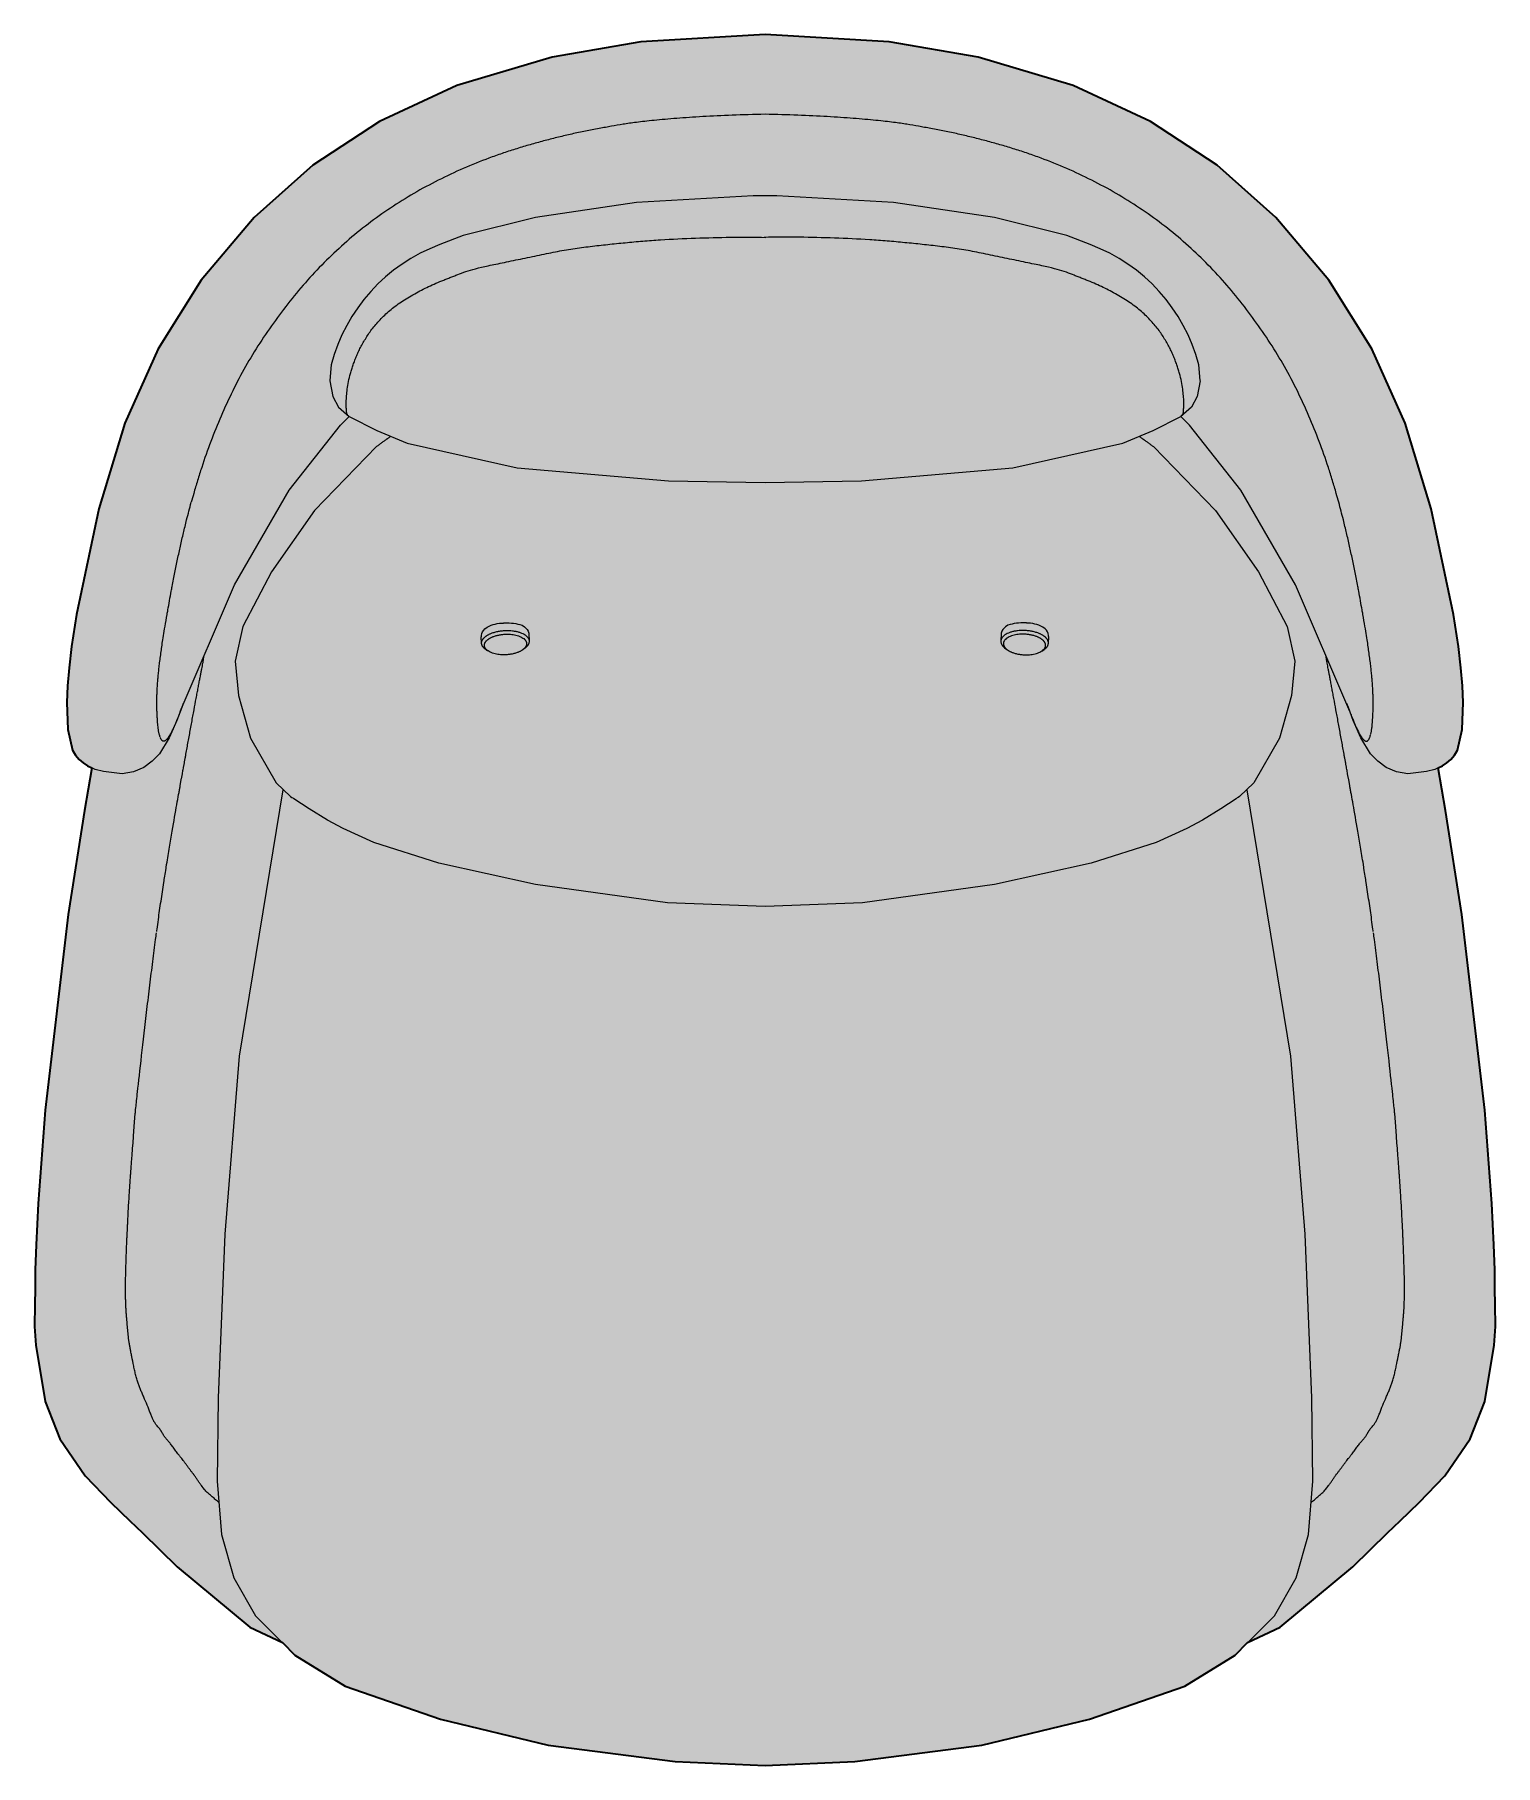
# Model space of a CAD drawing. Header units: millimetres. Extents: x -1 to 2019, y -1319 to 1154.
# Drawn here: x 1197 to 2007, y -1253 to -293 of the extents above; entities that cross this region are included whole.
import ezdxf

# ---------------------------------------------------------------- set-up
doc = ezdxf.new("R2010")
doc.units = ezdxf.units.MM
doc.layers.add('Blocks', color=7, linetype='Continuous')
doc.layers.add('Blocks$Fill', color=7, linetype='Continuous', true_color=0xffffff)
doc.layers.add('Blocks$Inner', color=7, linetype='Continuous', lineweight=25, true_color=0x007f00)
doc.layers.add('Blocks$Outline', color=7, linetype='Continuous', lineweight=35, true_color=0xff3f3f)

# ---------------------------------------------------------------- blocks, each defined once
blk = doc.blocks.new('Ro Lounge Chair TOp')
at = {"layer": 'Blocks$Fill'}
blk.add_hatch(color=256, dxfattribs=at).paths.add_polyline_path([(13.27, 81.36), (0, 0), (-12.65, -108.6), (-16.5, -160.3), (-17.68, -183.28), (-18.16, -197.16), (-18.54, -228.5), (-17.85, -238.9), (-12.72, -270.11), (-4.6, -290.9), (9.43, -311.45), (23.78, -326.24), (34.37, -336.3), (60.57, -361.88), (100.9, -395.46), (118.91, -403.92), (125.87, -410.82), (153.76, -428.07), (206.57, -446.44), (266.37, -460.9), (336.73, -469.88), (386.65, -472.06), (436.56, -469.88), (506.92, -460.9), (566.72, -446.44), (619.53, -428.07), (647.42, -410.82), (654.38, -403.92), (672.39, -395.46), (712.72, -361.88), (732.02, -343.08), (749.51, -326.24), (763.86, -311.45), (777.89, -290.9), (786.01, -270.11), (791.14, -238.9), (791.83, -228.5), (791.62, -216.29), (790.97, -183.28), (789.79, -160.3), (785.94, -108.6), (773.29, 0), (764.21, 57.74), (760.03, 81.36), (762.5, 82.48), (764.98, 84.13), (767.16, 86.07), (769.09, 88.38), (770.78, 91.27), (773.49, 102.6), (773.9, 117.68), (773.51, 126.99), (772.72, 136.88), (771.3, 148.73), (768.51, 166.45), (756.29, 225.19), (741.73, 272.58), (723.3, 313.86), (699.52, 351.92), (670.1, 386.69), (637.46, 415.77), (600.59, 440.04), (557.53, 459.94), (504.81, 475.61), (455.59, 484.17), (386.65, 488.21), (317.7, 484.17), (268.48, 475.61), (215.76, 459.94), (172.7, 440.04), (135.83, 415.77), (103.19, 386.69), (73.77, 351.92), (49.99, 313.86), (31.56, 272.58), (17, 225.19), (4.78, 166.45), (1.99, 148.73), (0.57, 136.88), (-0.22, 126.99), (-0.61, 117.68), (-0.2, 102.6), (2.51, 91.27), (4.21, 88.38), (6.13, 86.07), (8.31, 84.13), (10.79, 82.48)], flags=0)
at = {"layer": 'Blocks$Inner'}
for p, q in [((628.12, 296.26), (627.26, 304.94)), ((229.43, 150.5), (229.27, 153.9)), ((231.3, 158.58), (232.5, 159.54)), ((251.89, 160.47), (253.17, 159.63)), ((255.59, 156.14), (255.8, 151.76)), ((517.7, 156.14), (517.49, 151.76)), ((521.4, 160.47), (520.12, 159.63)), ((541.99, 158.58), (540.79, 159.54)), ((543.86, 150.5), (544.02, 153.9)), ((233.14, 146.17), (231.85, 147.01)), ((253.73, 148.06), (252.53, 147.1)), ((519.56, 148.06), (520.76, 147.1)), ((540.15, 146.17), (541.44, 147.01))]:
    blk.add_line(p, q, dxfattribs=at)
for points in [[(63.81, 117.04), (63.04, 114.93), (60.27, 107.6), (56.06, 98.02), (50.66, 89.25), (46.76, 85.07), (41.98, 81.6), (36.28, 79.15), (30.02, 78.07), (19.69, 79.32), (15.09, 80.53), (10.79, 82.48), (8.31, 84.13), (6.13, 86.07), (4.21, 88.38), (2.51, 91.27), (-0.2, 102.6), (-0.61, 117.68), (-0.22, 126.99), (0.57, 136.88), (1.99, 148.73), (4.78, 166.45), (17, 225.19), (31.56, 272.58), (49.99, 313.86), (73.77, 351.92), (103.19, 386.69), (135.83, 415.77), (172.7, 440.04), (215.76, 459.94), (268.48, 475.61), (317.7, 484.17), (386.65, 488.21), (455.59, 484.17), (504.81, 475.61), (557.53, 459.94), (600.59, 440.04), (637.46, 415.77), (670.1, 386.69), (699.52, 351.92), (723.3, 313.86), (741.73, 272.58), (756.29, 225.19), (768.51, 166.45), (771.3, 148.73), (772.72, 136.88), (773.51, 126.99), (773.9, 117.68), (773.49, 102.6), (770.78, 91.27), (769.09, 88.38), (767.16, 86.07), (764.98, 84.13), (762.5, 82.48), (758.2, 80.53), (753.6, 79.32), (743.27, 78.07), (737.02, 79.15), (731.31, 81.6), (726.53, 85.07), (722.63, 89.25), (717.23, 98.02), (713.02, 107.6), (710.25, 114.93), (709.48, 117.04)], [(567.1, 371.67), (554.12, 376.84), (514.05, 386.82), (457.87, 395.14), (393.17, 398.75), (386.65, 398.78), (380.12, 398.75), (315.42, 395.14), (259.24, 386.82), (219.17, 376.84), (206.19, 371.67)], [(146.03, 304.94), (145.17, 296.26)], [(145.18, 296.12), (146.88, 287.4), (150.05, 281.5), (155.88, 276.34)], [(628.11, 296.12), (626.41, 287.4), (623.24, 281.5), (617.41, 276.34)], [(62.23, 112.72), (92.42, 182.88), (122.69, 235.46), (151.15, 271.48), (155.89, 276.34)], [(155.88, 276.34), (171.3, 268.49), (188.13, 261.57), (249.2, 247.92), (333.18, 240.65), (386.65, 239.8), (440.11, 240.65), (524.09, 247.92), (585.16, 261.57), (601.99, 268.49), (617.41, 276.34)], [(711.07, 112.72), (680.87, 182.88), (650.6, 235.46), (622.14, 271.48), (617.4, 276.34)], [(171.19, 259.61), (136.74, 224.13), (112.95, 190.08), (96.93, 159.9), (92.78, 140.6), (94.53, 121.52), (101.27, 97.8), (115.5, 73.01), (123.5, 65.5), (124.23, 64.98), (124.62, 64.7), (124.86, 64.54), (125, 64.44), (125.1, 64.37), (125.31, 64.23)], [(602.1, 259.61), (636.55, 224.13), (660.34, 190.08), (676.36, 159.9), (680.51, 140.6), (678.76, 121.52), (672.02, 97.8), (657.79, 73.01), (649.79, 65.5), (649.06, 64.98), (648.67, 64.7), (648.43, 64.54), (648.29, 64.44), (648.19, 64.37), (647.98, 64.23)], [(118.91, -403.92), (100.9, -395.46), (60.57, -361.88), (41.27, -343.08), (34.37, -336.3), (23.78, -326.24), (9.43, -311.45), (-4.6, -290.9), (-12.72, -270.11), (-17.85, -238.9), (-18.54, -228.5), (-18.33, -216.29), (-18.28, -207.59), (-18.16, -197.16), (-17.68, -183.28), (-16.5, -160.3), (-12.65, -108.6), (0, 0), (9.08, 57.74), (13.27, 81.36)], [(654.38, -403.92), (672.39, -395.46), (712.72, -361.88), (732.02, -343.08), (738.92, -336.3), (749.51, -326.24), (763.86, -311.45), (777.89, -290.9), (786.01, -270.11), (791.14, -238.9), (791.83, -228.5), (791.62, -216.29), (791.57, -207.59), (791.45, -197.16), (790.97, -183.28), (789.79, -160.3), (785.94, -108.6), (773.29, 0), (764.21, 57.74), (760.03, 81.36)], [(119.08, 69.26), (94.94, -78.62), (87.03, -177.28), (83.33, -268.14), (82.7, -314.46), (85.17, -344.05), (91.9, -368), (103.99, -389.12), (125.87, -410.82), (153.76, -428.07), (206.57, -446.44), (266.37, -460.9), (336.73, -469.88), (386.65, -472.06), (436.56, -469.88), (506.92, -460.9), (566.72, -446.44), (619.53, -428.07), (647.42, -410.82), (669.3, -389.12), (681.39, -368), (688.12, -344.05), (690.59, -314.46), (689.96, -268.14), (686.26, -177.28), (678.35, -78.62), (654.21, 69.26)], [(647.98, 64.23), (639.57, 58.67), (629.31, 52.44), (620.73, 47.79), (603.58, 39.95), (567.56, 28.44), (514.03, 16.76), (440.82, 6.59), (386.65, 4.38), (332.47, 6.59), (259.26, 16.76), (205.73, 28.44), (169.71, 39.95), (152.56, 47.79), (143.98, 52.44), (133.72, 58.67), (125.31, 64.23)]]:
    blk.add_lwpolyline(points, dxfattribs=at)
for centre, radius, start, end in [((239.92, 280.78), 96.95, 110.36385, 165.56731), ((533.37, 280.78), 96.95, 14.43269, 69.63615), ((523.2, 154.9), 5.64, 123.11557, 167.2834), ((529.34, 138.13), 23.71, 85.92481, 109.56027), ((531.39, 140.76), 21, 63.39203, 89.31384), ((538.37, 154.46), 5.49, 4.63865, 48.71225)]:
    blk.add_arc(centre, radius, start, end, dxfattribs=at)
at = {"layer": 'Blocks$Inner', "extrusion": (0, 0, -1)}
for centre, radius, start, end in [((-234.92, 154.46), 5.49, 4.63865, 48.71225), ((-241.9, 140.76), 21, 63.39203, 89.31384), ((-243.95, 138.13), 23.71, 85.92481, 109.56027), ((-250.09, 154.9), 5.64, 123.11557, 167.2834)]:
    blk.add_arc(centre, radius, start, end, dxfattribs=at)
at = {"layer": 'Blocks$Inner'}
for points, knots in [([(386.65, 443.99), (380.28, 443.88), (368.14, 443.53), (354.55, 442.87), (344.61, 442.24), (337.64, 441.73), (331.16, 441.19), (325.1, 440.63), (319.76, 440.06), (313.76, 439.34), (307.75, 438.47), (302.56, 437.57), (298.22, 436.77), (294.61, 436.11), (290.78, 435.39), (285.78, 434.4), (279.51, 433.08), (272.05, 431.35), (264.63, 429.46), (257.23, 427.42), (249.87, 425.24), (242.55, 422.89), (232.9, 419.5), (220.97, 414.8), (207.03, 408.41), (193.49, 401.18), (180.42, 393.18), (167.87, 384.37), (155.92, 374.82), (144.66, 364.48), (134.07, 353.5), (124.16, 341.89), (114.93, 329.72), (106.27, 317.16), (98.28, 304.07), (91.22, 290.57), (84.83, 276.64), (79.11, 262.51), (74.88, 250.53), (71.8, 240.84), (69.92, 234.4), (68.8, 230.35), (68.35, 228.73)], [0.9999745, 0.9999745, 0.9999745, 0.9999745, 1.0040473, 1.0081457, 1.0101949, 1.012244, 1.0142932, 1.0163424, 1.0183916, 1.0204408, 1.0245391, 1.0286375, 1.0306867, 1.0327358, 1.034785, 1.0368342, 1.0409326, 1.0450309, 1.0491293, 1.0532276, 1.057326, 1.0614244, 1.0655227, 1.0737194, 1.0819162, 1.0901129, 1.0983096, 1.1065063, 1.1147031, 1.1228998, 1.1310965, 1.1392932, 1.1474899, 1.1556867, 1.1638834, 1.1720801, 1.1802768, 1.1884735, 1.1966703, 1.2007686, 1.204867, 1.2075992, 1.2075992, 1.2075992, 1.2075992]), ([(704.94, 228.73), (704.5, 230.35), (703.37, 234.4), (701.49, 240.84), (698.41, 250.53), (694.18, 262.51), (688.46, 276.64), (682.07, 290.57), (675.01, 304.07), (667.02, 317.16), (658.36, 329.72), (649.13, 341.89), (639.22, 353.5), (628.63, 364.48), (617.37, 374.82), (605.42, 384.37), (592.87, 393.18), (579.8, 401.18), (566.26, 408.41), (552.32, 414.8), (540.39, 419.5), (530.74, 422.89), (523.42, 425.24), (516.06, 427.42), (508.66, 429.46), (501.24, 431.35), (493.78, 433.08), (487.52, 434.4), (482.51, 435.39), (478.68, 436.11), (475.07, 436.77), (470.73, 437.57), (465.54, 438.47), (459.53, 439.34), (453.53, 440.06), (448.19, 440.63), (442.13, 441.19), (435.65, 441.73), (428.68, 442.24), (418.74, 442.87), (405.15, 443.53), (393.02, 443.88), (386.65, 443.99)], [0.7923497, 0.7923497, 0.7923497, 0.7923497, 0.795082, 0.7991803, 0.8032787, 0.8114754, 0.8196721, 0.8278689, 0.8360656, 0.8442623, 0.852459, 0.8606557, 0.8688525, 0.8770492, 0.8852459, 0.8934426, 0.9016393, 0.9098361, 0.9180328, 0.9262295, 0.9344262, 0.9385246, 0.942623, 0.9467213, 0.9508197, 0.954918, 0.9590164, 0.9631148, 0.9651639, 0.9672131, 0.9692623, 0.9713115, 0.9754098, 0.9795082, 0.9815574, 0.9836066, 0.9856557, 0.9877049, 0.9897541, 0.9918033, 0.9959016, 0.9999745, 0.9999745, 0.9999745, 0.9999745]), ([(155.19, 276.95), (155.11, 277.07), (154.94, 277.37), (154.72, 277.95), (154.54, 278.7), (154.41, 279.85), (154.37, 281.63), (154.31, 284.42), (154.46, 287.73), (154.86, 291.5), (155.56, 295.68), (156.46, 299.44), (157.36, 302.61), (158.18, 305.04), (159.1, 307.53), (160.12, 310.11), (161.28, 312.73), (162.63, 315.33), (164.13, 317.97), (165.75, 320.68), (167.54, 323.39), (169.58, 326.03), (171.84, 328.64), (175.14, 332.18), (179.77, 336.48), (186.57, 341.1), (192.92, 344.8), (198.05, 347.52), (202.02, 349.39), (205.5, 350.87), (208.41, 352.04), (210.71, 352.92), (212.96, 353.81), (215.79, 354.97), (219.36, 356.36), (224.37, 357.95), (230.79, 359.52), (239.46, 361.31), (249.6, 363.41), (258.48, 365.29), (265.42, 366.73), (270.4, 367.73), (275.22, 368.61), (281.69, 369.65), (289.74, 370.75), (299.41, 371.8), (309.1, 372.78), (318.83, 373.7), (331.83, 374.6), (348.1, 375.37), (367.62, 375.89), (380.66, 375.84), (387.18, 375.73)], [0.4217203, 0.4217203, 0.4217203, 0.4217203, 0.43, 0.44, 0.45, 0.46, 0.48, 0.5, 0.52, 0.54, 0.56, 0.58, 0.59, 0.6, 0.61, 0.62, 0.63, 0.64, 0.65, 0.66, 0.67, 0.68, 0.69, 0.7, 0.72, 0.74, 0.76, 0.77, 0.78, 0.79, 0.795, 0.8, 0.805, 0.81, 0.82, 0.83, 0.84, 0.85, 0.86, 0.87, 0.875, 0.88, 0.885, 0.89, 0.9, 0.91, 0.92, 0.93, 0.94, 0.96, 0.98, 1, 1, 1, 1]), ([(618.1, 276.95), (618.18, 277.07), (618.35, 277.37), (618.57, 277.95), (618.75, 278.7), (618.88, 279.85), (618.92, 281.63), (618.99, 284.42), (618.83, 287.73), (618.43, 291.5), (617.73, 295.68), (616.83, 299.44), (615.93, 302.61), (615.11, 305.04), (614.19, 307.53), (613.17, 310.11), (612.01, 312.73), (610.66, 315.33), (609.16, 317.97), (607.54, 320.68), (605.75, 323.39), (603.71, 326.03), (601.45, 328.64), (598.15, 332.18), (593.52, 336.48), (586.72, 341.1), (580.37, 344.8), (575.24, 347.52), (571.27, 349.39), (567.79, 350.87), (564.88, 352.04), (562.58, 352.92), (560.33, 353.81), (557.5, 354.97), (553.93, 356.36), (548.92, 357.95), (542.5, 359.52), (533.83, 361.31), (523.69, 363.41), (514.81, 365.29), (507.87, 366.73), (502.89, 367.73), (498.07, 368.61), (491.6, 369.65), (483.55, 370.75), (473.88, 371.8), (464.19, 372.78), (454.46, 373.7), (441.46, 374.6), (425.19, 375.37), (405.67, 375.89), (392.63, 375.84), (386.11, 375.73)], [0.4217203, 0.4217203, 0.4217203, 0.4217203, 0.43, 0.44, 0.45, 0.46, 0.48, 0.5, 0.52, 0.54, 0.56, 0.58, 0.59, 0.6, 0.61, 0.62, 0.63, 0.64, 0.65, 0.66, 0.67, 0.68, 0.69, 0.7, 0.72, 0.74, 0.76, 0.77, 0.78, 0.79, 0.795, 0.8, 0.805, 0.81, 0.82, 0.83, 0.84, 0.85, 0.86, 0.87, 0.875, 0.88, 0.885, 0.89, 0.9, 0.91, 0.92, 0.93, 0.94, 0.96, 0.98, 1, 1, 1, 1]), ([(178.91, 265.19), (178.72, 265.06), (178.28, 264.75), (177.7, 264.36), (177.26, 264.05), (177.01, 263.87), (176.82, 263.74), (176.64, 263.62), (176.4, 263.44), (175.97, 263.14), (175.37, 262.71), (174.65, 262.19), (173.7, 261.5), (172.54, 260.64), (171.64, 259.96), (171.19, 259.61)], [0.3272524, 0.3272524, 0.3272524, 0.3272524, 0.375, 0.4375, 0.46875, 0.484375, 0.5, 0.515625, 0.53125, 0.5625, 0.625, 0.6875, 0.75, 0.875, 1, 1, 1, 1]), ([(594.38, 265.19), (594.57, 265.06), (595.01, 264.75), (595.59, 264.36), (596.03, 264.05), (596.28, 263.87), (596.47, 263.74), (596.65, 263.62), (596.89, 263.44), (597.32, 263.14), (597.92, 262.71), (598.64, 262.19), (599.59, 261.5), (600.75, 260.64), (601.65, 259.96), (602.1, 259.61)], [0.3272524, 0.3272524, 0.3272524, 0.3272524, 0.375, 0.4375, 0.46875, 0.484375, 0.5, 0.515625, 0.53125, 0.5625, 0.625, 0.6875, 0.75, 0.875, 1, 1, 1, 1]), ([(57.29, 179.43), (57.45, 180.32), (57.87, 182.54), (58.54, 186.05), (59.29, 189.85), (60.04, 193.52), (61.05, 198.41), (62.35, 204.45), (64, 211.69), (65.99, 219.8), (67.47, 225.48), (68.35, 228.71)], [0.76502732, 0.76502732, 0.76502732, 0.76502732, 0.76639344, 0.76844262, 0.7704918, 0.77254098, 0.77459016, 0.77868852, 0.78278689, 0.78688525, 0.79233439, 0.79233439, 0.79233439, 0.79233439]), ([(716, 179.43), (715.84, 180.32), (715.42, 182.54), (714.75, 186.05), (714, 189.85), (713.25, 193.52), (712.24, 198.41), (710.94, 204.45), (709.29, 211.69), (707.3, 219.8), (705.82, 225.48), (704.94, 228.71)], [0.76502732, 0.76502732, 0.76502732, 0.76502732, 0.76639344, 0.76844262, 0.7704918, 0.77254098, 0.77459016, 0.77868852, 0.78278689, 0.78688525, 0.79233439, 0.79233439, 0.79233439, 0.79233439]), ([(55.41, 169), (55.7, 170.67), (56.31, 174.1), (56.96, 177.65), (57.29, 179.42)], [0.759562842, 0.759562842, 0.759562842, 0.759562842, 0.762295082, 0.765021517, 0.765021517, 0.765021517, 0.765021517]), ([(717.88, 169), (717.59, 170.67), (716.98, 174.1), (716.33, 177.65), (716, 179.42)], [0.759562842, 0.759562842, 0.759562842, 0.759562842, 0.762295082, 0.765021517, 0.765021517, 0.765021517, 0.765021517]), ([(49.4, 123.34), (49.42, 123.91), (49.49, 125.36), (49.63, 127.81), (49.85, 130.7), (50.12, 133.59), (50.44, 136.54), (50.75, 139.16), (51.04, 141.4), (51.29, 143.2), (51.53, 145.02), (51.85, 147.37), (52.28, 150.39), (52.91, 154.57), (53.78, 159.73), (54.68, 164.9), (55.25, 168.15), (55.4, 168.96)], [0.71038251, 0.71038251, 0.71038251, 0.71038251, 0.71311475, 0.71721311, 0.72131148, 0.72540984, 0.7295082, 0.73360656, 0.73565574, 0.73770492, 0.7397541, 0.74180328, 0.74590164, 0.75, 0.75409836, 0.75819672, 0.75953855, 0.75953855, 0.75953855, 0.75953855]), ([(723.89, 123.34), (723.87, 123.91), (723.8, 125.36), (723.66, 127.81), (723.44, 130.7), (723.17, 133.59), (722.85, 136.54), (722.54, 139.16), (722.25, 141.4), (722, 143.2), (721.76, 145.02), (721.44, 147.37), (721.01, 150.39), (720.38, 154.57), (719.51, 159.73), (718.61, 164.9), (718.04, 168.15), (717.89, 168.96)], [0.71038251, 0.71038251, 0.71038251, 0.71038251, 0.71311475, 0.71721311, 0.72131148, 0.72540984, 0.7295082, 0.73360656, 0.73565574, 0.73770492, 0.7397541, 0.74180328, 0.74590164, 0.75, 0.75409836, 0.75819672, 0.75953855, 0.75953855, 0.75953855, 0.75953855]), ([(229.27, 153.9), (229.32, 154.34), (229.37, 154.58), (229.43, 154.83), (229.45, 154.9)], [3.40748589, 3.40748589, 3.40748589, 3.40748589, 3.43153163, 3.4398175, 3.4398175, 3.4398175, 3.4398175]), ([(241.65, 161.76), (241.73, 161.76), (241.94, 161.77), (242.14, 161.77), (242.27, 161.78)], [18.69426871, 18.69426871, 18.69426871, 18.69426871, 18.70030548, 18.70907208, 18.70907208, 18.70907208, 18.70907208]), ([(531.64, 161.76), (531.56, 161.76), (531.35, 161.77), (531.15, 161.77), (531.03, 161.78)], [18.69426871, 18.69426871, 18.69426871, 18.69426871, 18.70030548, 18.70907208, 18.70907208, 18.70907208, 18.70907208]), ([(544.02, 153.9), (543.97, 154.34), (543.92, 154.58), (543.86, 154.83), (543.84, 154.9)], [3.40748589, 3.40748589, 3.40748589, 3.40748589, 3.43153163, 3.4398175, 3.4398175, 3.4398175, 3.4398175]), ([(62.99, 75.62), (63.04, 75.86), (63.2, 76.77), (63.44, 78.06), (63.67, 79.35), (63.88, 80.53), (64.07, 81.62), (64.26, 82.66), (64.43, 83.58), (64.6, 84.56), (64.83, 85.8), (65.11, 87.31), (65.43, 89.07), (65.85, 91.37), (66.36, 94.2), (67.2, 98.83), (68.31, 104.91), (69.6, 111.89), (70.61, 117.37), (71.38, 121.52), (71.93, 124.42), (72.45, 127.18), (72.94, 129.81), (73.32, 131.83), (73.61, 133.32), (73.81, 134.38), (74, 135.37), (74.24, 136.59), (74.51, 137.98), (74.76, 139.28), (74.94, 140.31), (75.11, 141.34), (75.3, 142.43), (75.43, 143.24), (75.48, 143.52)], [0.4295989, 0.4295989, 0.4295989, 0.4295989, 0.43028196, 0.43233114, 0.43438032, 0.4364295, 0.43847868, 0.43950327, 0.44052786, 0.44155245, 0.44257704, 0.44462623, 0.44667541, 0.44872459, 0.45282295, 0.45692131, 0.46511803, 0.47331475, 0.48151147, 0.48560983, 0.48970819, 0.49380655, 0.49790491, 0.50200327, 0.50405245, 0.50610163, 0.50815082, 0.5102, 0.51429836, 0.51839672, 0.5204459, 0.52249508, 0.52659344, 0.5288393, 0.5288393, 0.5288393, 0.5288393]), ([(710.3, 75.62), (710.25, 75.86), (710.09, 76.77), (709.85, 78.06), (709.62, 79.35), (709.41, 80.53), (709.22, 81.62), (709.03, 82.66), (708.86, 83.58), (708.69, 84.56), (708.46, 85.8), (708.18, 87.31), (707.86, 89.07), (707.44, 91.37), (706.93, 94.2), (706.09, 98.83), (704.98, 104.91), (703.69, 111.89), (702.68, 117.37), (701.91, 121.52), (701.36, 124.42), (700.84, 127.18), (700.35, 129.81), (699.97, 131.83), (699.68, 133.32), (699.48, 134.38), (699.29, 135.37), (699.05, 136.59), (698.78, 137.98), (698.53, 139.28), (698.35, 140.31), (698.18, 141.34), (697.99, 142.43), (697.86, 143.24), (697.81, 143.52)], [0.4295989, 0.4295989, 0.4295989, 0.4295989, 0.43028196, 0.43233114, 0.43438032, 0.4364295, 0.43847868, 0.43950327, 0.44052786, 0.44155245, 0.44257704, 0.44462623, 0.44667541, 0.44872459, 0.45282295, 0.45692131, 0.46511803, 0.47331475, 0.48151147, 0.48560983, 0.48970819, 0.49380655, 0.49790491, 0.50200327, 0.50405245, 0.50610163, 0.50815082, 0.5102, 0.51429836, 0.51839672, 0.5204459, 0.52249508, 0.52659344, 0.5288393, 0.5288393, 0.5288393, 0.5288393]), ([(49.53, 109.16), (49.46, 110.34), (49.36, 112.37), (49.26, 114.62), (49.23, 116.33), (49.24, 118.02), (49.28, 120.03), (49.34, 121.91), (49.39, 123.03), (49.4, 123.3)], [0.68306011, 0.68306011, 0.68306011, 0.68306011, 0.68852459, 0.69262295, 0.69672131, 0.70081967, 0.70491803, 0.70901639, 0.71032619, 0.71032619, 0.71032619, 0.71032619]), ([(723.76, 109.16), (723.83, 110.34), (723.93, 112.37), (724.03, 114.62), (724.06, 116.33), (724.06, 118.02), (724.01, 120.03), (723.95, 121.91), (723.9, 123.03), (723.89, 123.3)], [0.68306011, 0.68306011, 0.68306011, 0.68306011, 0.68852459, 0.69262295, 0.69672131, 0.70081967, 0.70491803, 0.70901639, 0.71032619, 0.71032619, 0.71032619, 0.71032619]), ([(49.78, 105.64), (49.73, 106.2), (49.64, 107.35), (49.57, 108.53), (49.54, 109.11)], [0.677595628, 0.677595628, 0.677595628, 0.677595628, 0.680327869, 0.682983919, 0.682983919, 0.682983919, 0.682983919]), ([(50.57, 100.2), (50.53, 100.38), (50.43, 100.85), (50.27, 101.64), (50.11, 102.58), (49.97, 103.63), (49.86, 104.67), (49.8, 105.36), (49.78, 105.64)], [0.66666667, 0.66666667, 0.66666667, 0.66666667, 0.66803279, 0.67008197, 0.67213115, 0.67418033, 0.67622951, 0.67759013, 0.67759013, 0.67759013, 0.67759013]), ([(61.55, 110.94), (61.32, 110.35), (60.77, 108.93), (59.95, 106.91), (59.18, 105.08), (58.54, 103.67), (58.06, 102.65), (57.8, 102.12), (57.71, 101.93)], [0.6010929, 0.6010929, 0.6010929, 0.6010929, 0.60245902, 0.6045082, 0.60655738, 0.60860656, 0.61065574, 0.61196741, 0.61196741, 0.61196741, 0.61196741]), ([(711.74, 110.94), (711.97, 110.35), (712.52, 108.93), (713.34, 106.91), (714.11, 105.08), (714.75, 103.67), (715.23, 102.65), (715.49, 102.12), (715.58, 101.93)], [0.6010929, 0.6010929, 0.6010929, 0.6010929, 0.60245902, 0.6045082, 0.60655738, 0.60860656, 0.61065574, 0.61196741, 0.61196741, 0.61196741, 0.61196741]), ([(722.72, 100.2), (722.76, 100.38), (722.87, 100.85), (723.02, 101.64), (723.18, 102.58), (723.32, 103.63), (723.43, 104.67), (723.49, 105.36), (723.51, 105.64)], [0.66666667, 0.66666667, 0.66666667, 0.66666667, 0.66803279, 0.67008197, 0.67213115, 0.67418033, 0.67622951, 0.67759013, 0.67759013, 0.67759013, 0.67759013]), ([(723.51, 105.64), (723.56, 106.2), (723.65, 107.35), (723.72, 108.53), (723.75, 109.11)], [0.677595628, 0.677595628, 0.677595628, 0.677595628, 0.680327869, 0.682983919, 0.682983919, 0.682983919, 0.682983919]), ([(51.13, 98.34), (51.03, 98.6), (50.85, 99.15), (50.68, 99.79), (50.6, 100.12)], [0.661202186, 0.661202186, 0.661202186, 0.661202186, 0.663934426, 0.666443783, 0.666443783, 0.666443783, 0.666443783]), ([(52.37, 96.38), (52.31, 96.41), (52.09, 96.57), (51.73, 97), (51.39, 97.69), (51.2, 98.16), (51.16, 98.26)], [0.65027322, 0.65027322, 0.65027322, 0.65027322, 0.65163934, 0.6557377, 0.65983607, 0.66093383, 0.66093383, 0.66093383, 0.66093383]), ([(54.38, 96.82), (54.33, 96.78), (54.2, 96.67), (53.99, 96.51), (53.75, 96.38), (53.49, 96.28), (53.14, 96.19), (52.77, 96.19), (52.48, 96.31), (52.37, 96.37)], [0.63387978, 0.63387978, 0.63387978, 0.63387978, 0.6352459, 0.63729508, 0.63934426, 0.64139344, 0.64344262, 0.64754098, 0.65024298, 0.65024298, 0.65024298, 0.65024298]), ([(55.02, 97.52), (54.99, 97.49), (54.88, 97.35), (54.67, 97.11), (54.5, 96.94), (54.41, 96.85)], [0.628415301, 0.628415301, 0.628415301, 0.628415301, 0.629098361, 0.631147541, 0.633586658, 0.633586658, 0.633586658, 0.633586658]), ([(56.68, 100), (56.61, 99.88), (56.43, 99.57), (56.2, 99.19), (55.98, 98.86), (55.81, 98.6), (55.65, 98.36), (55.44, 98.06), (55.23, 97.79), (55.09, 97.6), (55.03, 97.54)], [0.61748634, 0.61748634, 0.61748634, 0.61748634, 0.61885246, 0.62090164, 0.62192623, 0.62295082, 0.62397541, 0.625, 0.62704918, 0.62833529, 0.62833529, 0.62833529, 0.62833529]), ([(57.7, 101.91), (57.5, 101.51), (57.18, 100.9), (56.87, 100.34), (56.73, 100.08), (56.69, 100.03)], [0.612021858, 0.612021858, 0.612021858, 0.612021858, 0.614754098, 0.616803279, 0.617410024, 0.617410024, 0.617410024, 0.617410024]), ([(715.59, 101.91), (715.8, 101.51), (716.11, 100.9), (716.42, 100.34), (716.56, 100.08), (716.6, 100.03)], [0.612021858, 0.612021858, 0.612021858, 0.612021858, 0.614754098, 0.616803279, 0.617410024, 0.617410024, 0.617410024, 0.617410024]), ([(716.61, 100), (716.68, 99.88), (716.86, 99.57), (717.09, 99.19), (717.31, 98.86), (717.48, 98.6), (717.64, 98.36), (717.85, 98.06), (718.06, 97.79), (718.2, 97.6), (718.26, 97.54)], [0.61748634, 0.61748634, 0.61748634, 0.61748634, 0.61885246, 0.62090164, 0.62192623, 0.62295082, 0.62397541, 0.625, 0.62704918, 0.62833529, 0.62833529, 0.62833529, 0.62833529]), ([(718.27, 97.52), (718.3, 97.49), (718.41, 97.35), (718.62, 97.11), (718.79, 96.94), (718.88, 96.85)], [0.628415301, 0.628415301, 0.628415301, 0.628415301, 0.629098361, 0.631147541, 0.633586658, 0.633586658, 0.633586658, 0.633586658]), ([(718.91, 96.82), (718.96, 96.78), (719.09, 96.67), (719.3, 96.51), (719.55, 96.38), (719.8, 96.28), (720.15, 96.19), (720.53, 96.19), (720.81, 96.31), (720.92, 96.37)], [0.63387978, 0.63387978, 0.63387978, 0.63387978, 0.6352459, 0.63729508, 0.63934426, 0.64139344, 0.64344262, 0.64754098, 0.65024298, 0.65024298, 0.65024298, 0.65024298]), ([(720.92, 96.38), (720.98, 96.41), (721.2, 96.57), (721.57, 97), (721.9, 97.69), (722.09, 98.16), (722.13, 98.26)], [0.65027322, 0.65027322, 0.65027322, 0.65027322, 0.65163934, 0.6557377, 0.65983607, 0.66093383, 0.66093383, 0.66093383, 0.66093383]), ([(722.16, 98.34), (722.26, 98.6), (722.44, 99.15), (722.62, 99.79), (722.7, 100.12)], [0.661202186, 0.661202186, 0.661202186, 0.661202186, 0.663934426, 0.666443783, 0.666443783, 0.666443783, 0.666443783]), ([(54.64, 27.42), (54.66, 27.57), (55.21, 30.98), (56.79, 40.68), (58.75, 51.97), (60.38, 61.12), (61.22, 65.84), (61.78, 68.92), (62.2, 71.27), (62.45, 72.66), (62.99, 75.62)], [0.41561591, 0.41561591, 0.41561591, 0.41561591, 0.41570484, 0.41775402, 0.42185238, 0.42390156, 0.42595074, 0.42697533, 0.42799992, 0.4295989, 0.4295989, 0.4295989, 0.4295989]), ([(718.66, 27.42), (718.63, 27.57), (718.08, 30.98), (716.5, 40.68), (714.55, 51.97), (712.91, 61.12), (712.07, 65.84), (711.51, 68.92), (711.09, 71.27), (710.84, 72.66), (710.3, 75.62)], [0.41561591, 0.41561591, 0.41561591, 0.41561591, 0.41570484, 0.41775402, 0.42185238, 0.42390156, 0.42595074, 0.42697533, 0.42799992, 0.4295989, 0.4295989, 0.4295989, 0.4295989]), ([(49.19, -9.44), (49.25, -9.01), (49.56, -6.73), (50.1, -2.8), (50.82, 2.31), (51.82, 9.24), (52.95, 16.71), (53.83, 22.34), (54.37, 25.75)], [0.408574631, 0.408574631, 0.408574631, 0.408574631, 0.408811475, 0.409836066, 0.410860656, 0.411885246, 0.413934426, 0.415300546, 0.415300546, 0.415300546, 0.415300546]), ([(724.1, -9.44), (724.04, -9.01), (723.73, -6.73), (723.19, -2.8), (722.47, 2.31), (721.47, 9.24), (720.34, 16.71), (719.46, 22.34), (718.92, 25.75)], [0.408574631, 0.408574631, 0.408574631, 0.408574631, 0.408811475, 0.409836066, 0.410860656, 0.411885246, 0.413934426, 0.415300546, 0.415300546, 0.415300546, 0.415300546]), ([(37.64, -107.12), (37.87, -104.89), (38.61, -98.04), (40.68, -79.19), (43.21, -57.18), (45.38, -39.17), (47.02, -25.99), (48.26, -16.43), (48.94, -11.34), (49.1, -10.12)], [0.37224582, 0.37224582, 0.37224582, 0.37224582, 0.37518339, 0.37928176, 0.38338012, 0.3854293, 0.38747848, 0.38952766, 0.39019044, 0.39019044, 0.39019044, 0.39019044]), ([(735.65, -107.12), (735.42, -104.89), (734.68, -98.04), (732.61, -79.19), (730.08, -57.18), (727.91, -39.17), (726.27, -25.99), (725.03, -16.43), (724.35, -11.34), (724.19, -10.12)], [0.37224582, 0.37224582, 0.37224582, 0.37224582, 0.37518339, 0.37928176, 0.38338012, 0.3854293, 0.38747848, 0.38952766, 0.39019044, 0.39019044, 0.39019044, 0.39019044]), ([(34.87, -142.46), (35, -140.66), (35.24, -137.45), (35.51, -133.8), (35.65, -132), (37.32, -110.33)], [0.366120219, 0.366120219, 0.366120219, 0.366120219, 0.368852459, 0.370901639, 0.371583243, 0.371583243, 0.371583243, 0.371583243]), ([(37.32, -110.33), (37.34, -110.06), (37.38, -109.68), (37.42, -109.28), (37.64, -107.12)], [0.3715832425, 0.3715832425, 0.3715832425, 0.3715832425, 0.3720877902, 0.3722458157, 0.3722458157, 0.3722458157, 0.3722458157]), ([(735.97, -110.33), (735.95, -110.06), (735.91, -109.68), (735.87, -109.28), (735.65, -107.12)], [0.3715832425, 0.3715832425, 0.3715832425, 0.3715832425, 0.3720877902, 0.3722458157, 0.3722458157, 0.3722458157, 0.3722458157]), ([(738.42, -142.46), (738.29, -140.66), (738.05, -137.45), (737.78, -133.8), (737.64, -132), (735.97, -110.33)], [0.366120219, 0.366120219, 0.366120219, 0.366120219, 0.368852459, 0.370901639, 0.371583243, 0.371583243, 0.371583243, 0.371583243]), ([(33.14, -170.64), (33.2, -169.3), (33.38, -165.82), (33.65, -160.93), (33.93, -156.26), (34.15, -152.76), (34.4, -149.1), (34.64, -145.61), (34.8, -143.37), (34.87, -142.47)], [0.34972678, 0.34972678, 0.34972678, 0.34972678, 0.35245902, 0.35655738, 0.35860656, 0.36065574, 0.36270492, 0.3647541, 0.36611796, 0.36611796, 0.36611796, 0.36611796]), ([(740.15, -170.64), (740.09, -169.3), (739.91, -165.82), (739.64, -160.93), (739.36, -156.26), (739.14, -152.76), (738.89, -149.1), (738.65, -145.61), (738.49, -143.37), (738.42, -142.47)], [0.34972678, 0.34972678, 0.34972678, 0.34972678, 0.35245902, 0.35655738, 0.35860656, 0.36065574, 0.36270492, 0.3647541, 0.36611796, 0.36611796, 0.36611796, 0.36611796]), ([(32.66, -180.12), (32.7, -179.43), (32.81, -177.21), (32.97, -173.94), (33.1, -171.32), (33.14, -170.65)], [0.333333333, 0.333333333, 0.333333333, 0.333333333, 0.335382514, 0.339480874, 0.340840577, 0.340840577, 0.340840577, 0.340840577]), ([(740.63, -180.12), (740.59, -179.43), (740.49, -177.21), (740.32, -173.94), (740.19, -171.32), (740.16, -170.65)], [0.333333333, 0.333333333, 0.333333333, 0.333333333, 0.335382514, 0.339480874, 0.340840577, 0.340840577, 0.340840577, 0.340840577]), ([(31.89, -208.35), (31.88, -208.05), (31.88, -207.3), (31.89, -206.05), (31.9, -204.58), (31.92, -203.03), (31.96, -200.88), (32.03, -198.05), (32.14, -194.59), (32.25, -191.09), (32.33, -188.73), (32.37, -187.47), (32.66, -180.12)], [0.30601093, 0.30601093, 0.30601093, 0.30601093, 0.30737705, 0.30942623, 0.31147541, 0.31352459, 0.31557377, 0.31967213, 0.32377049, 0.32786885, 0.33196721, 0.33333333, 0.33333333, 0.33333333, 0.33333333]), ([(741.41, -208.35), (741.41, -208.05), (741.41, -207.3), (741.4, -206.05), (741.39, -204.58), (741.37, -203.03), (741.33, -200.88), (741.26, -198.05), (741.15, -194.59), (741.04, -191.09), (740.97, -188.73), (740.92, -187.47), (740.63, -180.12)], [0.30601093, 0.30601093, 0.30601093, 0.30601093, 0.30737705, 0.30942623, 0.31147541, 0.31352459, 0.31557377, 0.31967213, 0.32377049, 0.32786885, 0.33196721, 0.33333333, 0.33333333, 0.33333333, 0.33333333]), ([(31.92, -211.84), (31.91, -211.27), (31.89, -210.15), (31.89, -208.99), (31.89, -208.42)], [0.300546448, 0.300546448, 0.300546448, 0.300546448, 0.303278689, 0.305914991, 0.305914991, 0.305914991, 0.305914991]), ([(741.37, -211.84), (741.38, -211.27), (741.4, -210.15), (741.4, -208.99), (741.4, -208.42)], [0.300546448, 0.300546448, 0.300546448, 0.300546448, 0.303278689, 0.305914991, 0.305914991, 0.305914991, 0.305914991]), ([(32.31, -221.11), (32.3, -221.04), (32.27, -220.57), (32.19, -219.37), (32.12, -217.96), (32.06, -216.47), (32.02, -215.24), (31.97, -213.95), (31.94, -212.84), (31.93, -212.15), (31.92, -211.88)], [0.27983844, 0.27983844, 0.27983844, 0.27983844, 0.28022531, 0.28227449, 0.28637285, 0.28842203, 0.29047122, 0.2925204, 0.29456958, 0.29586198, 0.29586198, 0.29586198, 0.29586198]), ([(740.98, -221.11), (740.99, -221.04), (741.02, -220.57), (741.1, -219.37), (741.17, -217.96), (741.23, -216.47), (741.27, -215.24), (741.32, -213.95), (741.35, -212.84), (741.36, -212.15), (741.37, -211.88)], [0.27983844, 0.27983844, 0.27983844, 0.27983844, 0.28022531, 0.28227449, 0.28637285, 0.28842203, 0.29047122, 0.2925204, 0.29456958, 0.29586198, 0.29586198, 0.29586198, 0.29586198]), ([(33.28, -232.21), (33.15, -230.95), (32.99, -229.04), (32.82, -226.98), (32.72, -225.82), (32.64, -224.98), (32.57, -224.2), (32.48, -223.22), (32.39, -222.24), (32.34, -221.55), (32.31, -221.11)], [0.26647003, 0.26647003, 0.26647003, 0.26647003, 0.2702756, 0.27232478, 0.27334937, 0.27437396, 0.27539855, 0.27642314, 0.27847232, 0.27983844, 0.27983844, 0.27983844, 0.27983844]), ([(740.01, -232.21), (740.14, -230.95), (740.3, -229.04), (740.47, -226.98), (740.57, -225.82), (740.65, -224.98), (740.72, -224.2), (740.81, -223.22), (740.9, -222.24), (740.95, -221.55), (740.98, -221.11)], [0.26647003, 0.26647003, 0.26647003, 0.26647003, 0.2702756, 0.27232478, 0.27334937, 0.27437396, 0.27539855, 0.27642314, 0.27847232, 0.27983844, 0.27983844, 0.27983844, 0.27983844]), ([(48.5, -282.52), (47.81, -281.45), (47.45, -280.82), (46.95, -279.84), (46.44, -278.66), (46.06, -277.69), (45.66, -276.64), (45.11, -275.19), (44.08, -272.55), (42.82, -269.51), (41.56, -266.64), (40.65, -264.55), (39.92, -262.86), (39.39, -261.51), (39.01, -260.5), (38.65, -259.43), (38.18, -257.89), (37.63, -255.82), (37.01, -253.19), (36.24, -249.6), (35.53, -246.06), (34.98, -243.25), (34.69, -241.75), (34.48, -240.72), (34.28, -239.72), (34.04, -238.36), (33.84, -237.04), (33.71, -236.07), (33.61, -235.25)], [0.22148283, 0.22148283, 0.22148283, 0.22148283, 0.22239486, 0.22444404, 0.22546863, 0.22649322, 0.22751781, 0.2285424, 0.23059158, 0.23468994, 0.23673912, 0.2387883, 0.24083748, 0.24186207, 0.24288666, 0.24391125, 0.24493584, 0.24698503, 0.24903421, 0.25108339, 0.25518175, 0.25723093, 0.25825552, 0.25928011, 0.2603047, 0.26132929, 0.26337847, 0.2642205, 0.2642205, 0.2642205, 0.2642205]), ([(724.8, -282.52), (725.48, -281.45), (725.84, -280.82), (726.34, -279.84), (726.85, -278.66), (727.24, -277.69), (727.63, -276.64), (728.18, -275.19), (729.21, -272.55), (730.47, -269.51), (731.73, -266.64), (732.65, -264.55), (733.37, -262.86), (733.9, -261.51), (734.28, -260.5), (734.64, -259.43), (735.11, -257.89), (735.66, -255.82), (736.28, -253.19), (737.05, -249.6), (737.76, -246.06), (738.31, -243.25), (738.6, -241.75), (738.82, -240.72), (739.01, -239.72), (739.25, -238.36), (739.45, -237.04), (739.58, -236.07), (739.69, -235.25)], [0.22148283, 0.22148283, 0.22148283, 0.22148283, 0.22239486, 0.22444404, 0.22546863, 0.22649322, 0.22751781, 0.2285424, 0.23059158, 0.23468994, 0.23673912, 0.2387883, 0.24083748, 0.24186207, 0.24288666, 0.24391125, 0.24493584, 0.24698503, 0.24903421, 0.25108339, 0.25518175, 0.25723093, 0.25825552, 0.25928011, 0.2603047, 0.26132929, 0.26337847, 0.2642205, 0.2642205, 0.2642205, 0.2642205]), ([(75.74, -319), (74.42, -317.42), (73.66, -316.41), (72.62, -314.88), (71.81, -313.61), (71.16, -312.62), (70.67, -311.89), (70.26, -311.31), (69.96, -310.92), (69.78, -310.7), (69.65, -310.53), (69.52, -310.37), (69.35, -310.16), (69.04, -309.78), (68.62, -309.24), (68.11, -308.59), (67.46, -307.72), (66.66, -306.64), (65.73, -305.38), (64.82, -304.15), (63.94, -302.97), (63.22, -302.03), (62.65, -301.32), (62.22, -300.8), (61.8, -300.29), (61.25, -299.6), (60.59, -298.71), (59.81, -297.64), (58.81, -296.23), (57.62, -294.55), (56.23, -292.76), (55, -291.47), (54.15, -290.5), (53.48, -289.58), (52.97, -288.8), (52.52, -288.04), (52.18, -287.46), (51.99, -287.11), (51.83, -286.84), (51.68, -286.57), (51.46, -286.24), (51.08, -285.69), (50.52, -284.99), (49.81, -284.19), (49.13, -283.39), (48.69, -282.8), (48.5, -282.52)], [0.15224228, 0.15224228, 0.15224228, 0.15224228, 0.15428421, 0.15633339, 0.15838257, 0.15940717, 0.16043176, 0.16145635, 0.16196864, 0.16222479, 0.16248094, 0.16273708, 0.16299323, 0.16350553, 0.16453012, 0.16555471, 0.1665793, 0.16862848, 0.17067766, 0.17272684, 0.17477602, 0.1768252, 0.17784979, 0.17887438, 0.17989897, 0.18092356, 0.18297274, 0.18502192, 0.1870711, 0.19116946, 0.19526782, 0.19936618, 0.20346454, 0.20551372, 0.2075629, 0.20961208, 0.21063667, 0.21114897, 0.21166126, 0.21217356, 0.21268585, 0.21371044, 0.21575962, 0.2178088, 0.21985798, 0.22148283, 0.22148283, 0.22148283, 0.22148283]), ([(697.55, -319), (698.87, -317.42), (699.63, -316.41), (700.67, -314.88), (701.48, -313.61), (702.13, -312.62), (702.62, -311.89), (703.03, -311.31), (703.33, -310.92), (703.51, -310.7), (703.64, -310.53), (703.77, -310.37), (703.95, -310.16), (704.25, -309.78), (704.68, -309.24), (705.18, -308.59), (705.83, -307.72), (706.63, -306.64), (707.56, -305.38), (708.47, -304.15), (709.35, -302.97), (710.08, -302.03), (710.65, -301.32), (711.07, -300.8), (711.49, -300.29), (712.04, -299.6), (712.7, -298.71), (713.48, -297.64), (714.48, -296.23), (715.68, -294.55), (717.07, -292.76), (718.29, -291.47), (719.14, -290.5), (719.81, -289.58), (720.32, -288.8), (720.77, -288.04), (721.11, -287.46), (721.3, -287.11), (721.46, -286.84), (721.62, -286.57), (721.83, -286.24), (722.21, -285.69), (722.77, -284.99), (723.48, -284.19), (724.16, -283.39), (724.6, -282.8), (724.8, -282.52)], [0.15224228, 0.15224228, 0.15224228, 0.15224228, 0.15428421, 0.15633339, 0.15838257, 0.15940717, 0.16043176, 0.16145635, 0.16196864, 0.16222479, 0.16248094, 0.16273708, 0.16299323, 0.16350553, 0.16453012, 0.16555471, 0.1665793, 0.16862848, 0.17067766, 0.17272684, 0.17477602, 0.1768252, 0.17784979, 0.17887438, 0.17989897, 0.18092356, 0.18297274, 0.18502192, 0.1870711, 0.19116946, 0.19526782, 0.19936618, 0.20346454, 0.20551372, 0.2075629, 0.20961208, 0.21063667, 0.21114897, 0.21166126, 0.21217356, 0.21268585, 0.21371044, 0.21575962, 0.2178088, 0.21985798, 0.22148283, 0.22148283, 0.22148283, 0.22148283]), ([(83.69, -326.24), (82.42, -325.12), (81.58, -324.37), (80.43, -323.39), (79.42, -322.54), (78.5, -321.75), (77.37, -320.71), (76.46, -319.8), (75.87, -319.15), (75.74, -319)], [0.144285338, 0.144285338, 0.144285338, 0.144285338, 0.145491803, 0.146516393, 0.147540984, 0.148565574, 0.149590164, 0.151639344, 0.152242277, 0.152242277, 0.152242277, 0.152242277]), ([(689.6, -326.24), (690.87, -325.12), (691.71, -324.37), (692.86, -323.39), (693.87, -322.54), (694.79, -321.75), (695.92, -320.71), (696.83, -319.8), (697.42, -319.15), (697.55, -319)], [0.144285338, 0.144285338, 0.144285338, 0.144285338, 0.145491803, 0.146516393, 0.147540984, 0.148565574, 0.149590164, 0.151639344, 0.152242277, 0.152242277, 0.152242277, 0.152242277])]:
    blk.add_open_spline(points, degree=3, knots=knots, dxfattribs=at)
for points, weights, knots in [([(231.85, 147.01), (229.53, 148.54), (229.43, 150.5), (229.35, 152.17), (230.95, 153.71)], [0.861517511312, 0.88770479578, 1, 0.902807804866, 0.870119136535], [2.53935, 2.53935, 2.53935, 3.141593, 3.141593, 3.662838, 3.662838, 3.662838]), ([(230.95, 153.71), (234.56, 157.19), (242.31, 157.56), (255.5, 158.2), (255.8, 151.76), (255.9, 149.8), (253.73, 148.06)], [0.870119136535, 0.80429897632, 1, 0.707106781187, 1, 0.88770479578, 0.861517511312], [3.662838, 3.662838, 3.662838, 4.712389, 4.712389, 6.283185, 6.283185, 6.885428, 6.885428, 6.885428]), ([(232.34, 152.11), (235.54, 155.2), (242.41, 155.53), (254.1, 156.09), (254.37, 150.39), (254.44, 148.9), (253.02, 147.54)], [0.870119136535, 0.80429897632, 1, 0.707106781187, 1, 0.902807804866, 0.870119136535], [3.662838, 3.662838, 3.662838, 4.712389, 4.712389, 6.283185, 6.283185, 6.80443, 6.80443, 6.80443]), ([(542.34, 153.71), (538.73, 157.19), (530.98, 157.56), (517.79, 158.2), (517.49, 151.76), (517.39, 149.8), (519.56, 148.06)], [0.870119136535, 0.80429897632, 1, 0.707106781187, 1, 0.88770479578, 0.861517511312], [2.659408, 2.659408, 2.659408, 3.708959, 3.708959, 5.279755, 5.279755, 5.881998, 5.881998, 5.881998]), ([(540.95, 152.11), (537.75, 155.2), (530.88, 155.53), (519.2, 156.09), (518.92, 150.39), (518.85, 148.9), (520.27, 147.54)], [0.870119136535, 0.80429897632, 1, 0.707106781187, 1, 0.902807804866, 0.870119136535], [3.662838, 3.662838, 3.662838, 4.712389, 4.712389, 6.283185, 6.283185, 6.80443, 6.80443, 6.80443]), ([(541.44, 147.01), (543.77, 148.54), (543.86, 150.5), (543.94, 152.17), (542.34, 153.71)], [0.861517511312, 0.88770479578, 1, 0.902807804866, 0.870119136535], [1.53592, 1.53592, 1.53592, 2.138163, 2.138163, 2.659408, 2.659408, 2.659408]), ([(253.02, 147.54), (249.82, 144.45), (242.95, 144.12), (231.27, 143.56), (230.99, 149.26), (230.92, 150.74), (232.34, 152.11)], [0.870119136535, 0.80429897632, 1, 0.707106781187, 1, 0.902807804866, 0.870119136535], [6.80443, 6.80443, 6.80443, 7.853982, 7.853982, 9.424778, 9.424778, 9.946023, 9.946023, 9.946023]), ([(520.27, 147.54), (523.47, 144.45), (530.34, 144.12), (542.03, 143.56), (542.3, 149.26), (542.37, 150.74), (540.95, 152.11)], [0.870119136535, 0.80429897632, 1, 0.707106781187, 1, 0.902807804866, 0.870119136535], [6.80443, 6.80443, 6.80443, 7.853982, 7.853982, 9.424778, 9.424778, 9.946023, 9.946023, 9.946023])]:
    blk.add_rational_spline(points, weights, degree=2, knots=knots, dxfattribs=at)
for points in [[(232.01, 146.91), (231.93, 146.96), (231.85, 147.01)], [(541.28, 146.91), (541.36, 146.96), (541.44, 147.01)]]:
    blk.add_rational_spline(points, [0.859938250674, 0.860684294916, 0.861517511312], degree=2, dxfattribs=at)
for points in [[(54.37, 25.75), (54.45, 26.26), (54.53, 26.76), (54.64, 27.42)], [(718.92, 25.75), (718.84, 26.26), (718.76, 26.76), (718.66, 27.42)], [(33.61, -235.25), (33.51, -234.49), (33.43, -233.73), (33.28, -232.21)], [(739.69, -235.25), (739.78, -234.49), (739.86, -233.73), (740.01, -232.21)]]:
    blk.add_open_spline(points, degree=3, dxfattribs=at)
at = {"layer": 'Blocks$Outline'}
for points in [[(760.03, 81.36), (762.5, 82.48), (764.98, 84.13), (767.16, 86.07), (769.09, 88.38), (770.78, 91.27), (773.49, 102.6), (773.9, 117.68), (773.51, 126.99), (772.72, 136.88), (771.3, 148.73), (768.51, 166.45), (756.29, 225.19), (741.73, 272.58), (723.3, 313.86), (699.52, 351.92), (670.1, 386.69), (637.46, 415.77), (600.59, 440.04), (557.53, 459.94), (504.81, 475.61), (455.59, 484.17), (386.65, 488.21), (317.7, 484.17), (268.48, 475.61), (215.76, 459.94), (172.7, 440.04), (135.83, 415.77), (103.19, 386.69), (73.77, 351.92), (49.99, 313.86), (31.56, 272.58), (17, 225.19), (4.78, 166.45), (1.99, 148.73), (0.57, 136.88), (-0.22, 126.99), (-0.61, 117.68), (-0.2, 102.6), (2.51, 91.27), (4.21, 88.38), (6.13, 86.07), (8.31, 84.13), (10.79, 82.48), (13.27, 81.36)], [(13.27, 81.36), (9.08, 57.74), (0, 0), (-12.65, -108.6), (-16.5, -160.3), (-17.68, -183.28), (-18.16, -197.16), (-18.28, -207.59), (-18.33, -216.29), (-18.54, -228.5), (-17.85, -238.9), (-12.72, -270.11), (-4.6, -290.9), (9.43, -311.45), (23.78, -326.24), (34.37, -336.3), (41.27, -343.08), (60.57, -361.88), (100.9, -395.46), (118.91, -403.92)], [(654.38, -403.92), (672.39, -395.46), (712.72, -361.88), (732.02, -343.08), (738.92, -336.3), (749.51, -326.24), (763.86, -311.45), (777.89, -290.9), (786.01, -270.11), (791.14, -238.9), (791.83, -228.5), (791.62, -216.29), (791.57, -207.59), (791.45, -197.16), (790.97, -183.28), (789.79, -160.3), (785.94, -108.6), (773.29, 0), (764.21, 57.74), (760.03, 81.36)], [(118.91, -403.92), (125.87, -410.82), (153.76, -428.07), (206.57, -446.44), (266.37, -460.9), (336.73, -469.88), (386.65, -472.06), (436.56, -469.88), (506.92, -460.9), (566.72, -446.44), (619.53, -428.07), (647.42, -410.82), (654.38, -403.92)]]:
    blk.add_lwpolyline(points, dxfattribs=at)

msp = doc.modelspace()

# ---------------------------------------------------------------- block references
at = {"layer": 'Blocks'}
msp.add_blockref('Ro Lounge Chair TOp', (1215.5, -781.4), dxfattribs=at)

doc.saveas('drawing.dxf')
